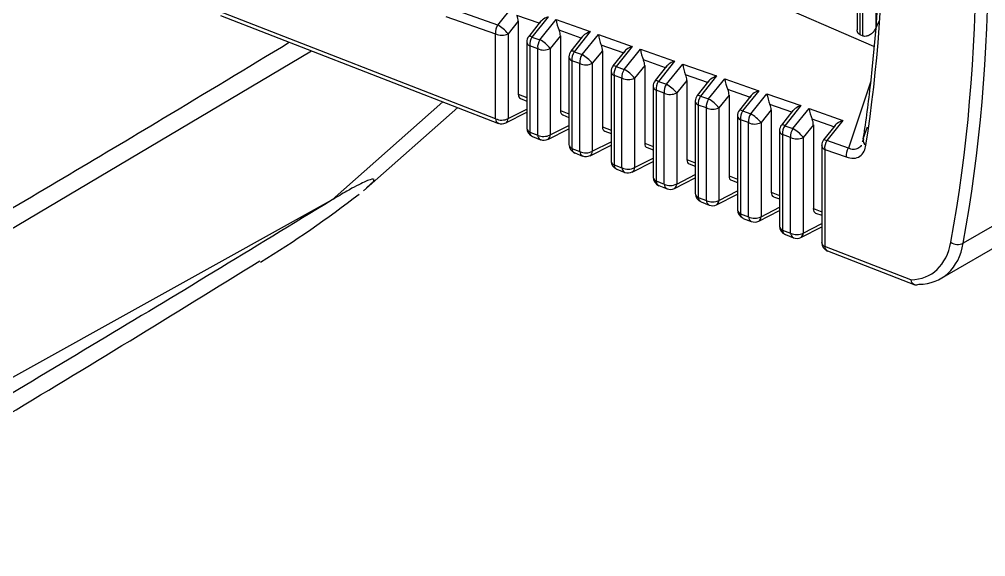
# Model space of a CAD drawing. Extents: x 2 to 136, y 1 to 99.
# Drawn here: x 102.617 to 103.675, y 80.135 to 80.724 of the extents above; entities that cross this region are included whole.
import ezdxf

# ---------------------------------------------------------------- set-up
doc = ezdxf.new("R2010")
doc.units = 0
doc.header["$MEASUREMENT"] = 0
doc.layers.add('OBJECT', color=7, linetype='CONTINUOUS')

msp = doc.modelspace()

# ---------------------------------------------------------------- linework, layer by layer
at = {"layer": 'OBJECT'}
for p, q in [((103.5346, 81.152), (103.5346, 80.7121)), ((103.5376, 81.1468), (103.5376, 80.7069)), ((103.5409, 80.7054), (103.5409, 81.1375)), ((103.2368, 80.8316), (103.5525, 80.6942)), ((103.555, 80.7435), (103.555, 80.7138)), ((103.1386, 80.6148), (102.8343, 80.7328)), ((103.141, 80.7174), (103.0865, 80.7365)), ((103.141, 80.7174), (103.1589, 80.7395)), ((102.8374, 80.7277), (103.1417, 80.6097)), ((103.0841, 80.7268), (103.1386, 80.7077)), ((103.1634, 80.7217), (103.1523, 80.7079)), ((103.1863, 80.7193), (103.1621, 80.7278)), ((103.1634, 80.7217), (103.1634, 80.6417)), ((103.1961, 80.7264), (103.1785, 80.7042)), ((103.1872, 80.7012), (103.205, 80.7233)), ((103.205, 80.7233), (103.2422, 80.7102)), ((103.1875, 80.7208), (103.175, 80.705)), ((103.2324, 80.7031), (103.2082, 80.7116)), ((103.1386, 80.6148), (103.1386, 80.7077)), ((103.1523, 80.7079), (103.1523, 80.615)), ((103.1785, 80.7042), (103.1872, 80.7012)), ((103.2096, 80.7055), (103.1985, 80.6917)), ((103.2096, 80.7055), (103.2096, 80.6238)), ((103.2336, 80.7046), (103.2211, 80.6888)), ((103.2422, 80.7102), (103.2247, 80.688)), ((103.2334, 80.685), (103.2512, 80.7071)), ((103.2512, 80.7071), (103.2883, 80.694)), ((103.5376, 80.7069), (103.5409, 80.7054)), ((103.1728, 80.6988), (103.1728, 80.6045)), ((103.1848, 80.6915), (103.1761, 80.6945)), ((103.1761, 80.6945), (103.1761, 80.6002)), ((103.1848, 80.5969), (103.1848, 80.6915)), ((103.1985, 80.6917), (103.1985, 80.597)), ((103.2785, 80.6869), (103.2544, 80.6954)), ((103.2883, 80.694), (103.2708, 80.6719)), ((103.2795, 80.6688), (103.2974, 80.6908)), ((103.2974, 80.6908), (103.3345, 80.6778)), ((102.3257, 80.3264), (102.937, 80.6891)), ((103.219, 80.6826), (103.219, 80.5866)), ((103.2247, 80.688), (103.2334, 80.685)), ((103.2558, 80.6892), (103.2446, 80.6755)), ((103.2558, 80.6892), (103.2558, 80.6059)), ((103.2798, 80.6885), (103.2672, 80.6726)), ((103.3247, 80.6707), (103.3006, 80.6792)), ((103.2309, 80.6753), (103.2223, 80.6783)), ((103.2223, 80.6783), (103.2223, 80.5823)), ((103.2309, 80.579), (103.2309, 80.6753)), ((103.2446, 80.6755), (103.2446, 80.5791)), ((103.2708, 80.6719), (103.2795, 80.6688)), ((103.302, 80.673), (103.2908, 80.6593)), ((103.302, 80.673), (103.302, 80.588)), ((103.3259, 80.6723), (103.3134, 80.6565)), ((103.3345, 80.6778), (103.3169, 80.6557)), ((103.3257, 80.6526), (103.3436, 80.6746)), ((103.3436, 80.6746), (103.3806, 80.6616)), ((103.2651, 80.6664), (103.2651, 80.5687)), ((103.2771, 80.6591), (103.2684, 80.6622)), ((103.2684, 80.6622), (103.2684, 80.5644)), ((103.2771, 80.5611), (103.2771, 80.6591)), ((103.2908, 80.6593), (103.2908, 80.5612)), ((103.3708, 80.6545), (103.3468, 80.663)), ((103.3806, 80.6616), (103.3631, 80.6395)), ((103.3719, 80.6364), (103.3897, 80.6584)), ((103.3897, 80.6584), (103.4268, 80.6454)), ((103.3112, 80.6502), (103.3112, 80.5508)), ((103.3169, 80.6557), (103.3257, 80.6526)), ((103.3482, 80.6568), (103.337, 80.6431)), ((103.3482, 80.6568), (103.3482, 80.5701)), ((103.372, 80.6561), (103.3595, 80.6403)), ((103.5496, 80.6559), (103.525, 80.5826)), ((103.1634, 80.6417), (103.1728, 80.6381)), ((103.166, 80.6369), (103.1728, 80.6342)), ((103.3233, 80.6429), (103.3145, 80.646)), ((103.3145, 80.646), (103.3145, 80.5466)), ((103.3233, 80.5432), (103.3233, 80.6429)), ((103.337, 80.6431), (103.337, 80.5433)), ((103.3631, 80.6395), (103.3719, 80.6364)), ((103.3943, 80.6406), (103.3832, 80.6268)), ((103.4169, 80.6383), (103.393, 80.6468)), ((103.3943, 80.6406), (103.3943, 80.5522)), ((103.4182, 80.6399), (103.4057, 80.6241)), ((103.4268, 80.6454), (103.4092, 80.6233)), ((103.4181, 80.6202), (103.4359, 80.6422)), ((103.4359, 80.6422), (103.4729, 80.6292)), ((103.0809, 80.6333), (102.9597, 80.526)), ((102.9939, 80.5359), (103.0972, 80.627)), ((103.3574, 80.6341), (103.3574, 80.533)), ((103.3695, 80.6267), (103.3607, 80.6298)), ((103.3607, 80.6298), (103.3607, 80.5287)), ((103.3695, 80.5253), (103.3695, 80.6267)), ((103.3832, 80.6268), (103.3832, 80.5254)), ((103.4631, 80.6221), (103.4391, 80.6305)), ((103.4729, 80.6292), (103.4553, 80.6071)), ((103.1498, 80.6102), (103.1728, 80.6218)), ((103.1523, 80.615), (103.1728, 80.6254)), ((103.2096, 80.6238), (103.219, 80.6202)), ((103.2122, 80.619), (103.219, 80.6163)), ((103.4035, 80.6179), (103.4035, 80.5151)), ((103.4092, 80.6233), (103.4181, 80.6202)), ((103.4405, 80.6244), (103.4294, 80.6106)), ((103.4405, 80.6244), (103.4405, 80.5343)), ((103.4643, 80.6237), (103.4518, 80.6079)), ((103.4642, 80.604), (103.4821, 80.626)), ((103.4821, 80.626), (103.519, 80.613)), ((103.1985, 80.597), (103.219, 80.6075)), ((103.2558, 80.6059), (103.2651, 80.6023)), ((103.4157, 80.6105), (103.4068, 80.6136)), ((103.4068, 80.6136), (103.4068, 80.5108)), ((103.4157, 80.5073), (103.4157, 80.6105)), ((103.4294, 80.6106), (103.4294, 80.5075)), ((103.4553, 80.6071), (103.4642, 80.604)), ((103.4867, 80.6082), (103.4755, 80.5944)), ((103.5092, 80.6059), (103.4853, 80.6143)), ((103.4867, 80.6082), (103.4867, 80.5164)), ((103.5104, 80.6075), (103.4979, 80.5917)), ((103.519, 80.613), (103.5015, 80.5909)), ((103.5414, 80.5927), (103.5458, 80.6058)), ((103.1761, 80.6002), (103.1848, 80.5969)), ((103.1792, 80.5952), (103.1878, 80.5918)), ((103.196, 80.5922), (103.219, 80.6039)), ((103.2584, 80.6011), (103.2651, 80.5985)), ((103.4496, 80.6017), (103.4496, 80.4972)), ((103.4618, 80.5943), (103.4529, 80.5974)), ((103.4529, 80.5974), (103.4529, 80.4929)), ((103.4755, 80.5944), (103.4755, 80.4896)), ((103.2422, 80.5743), (103.2651, 80.586)), ((103.2446, 80.5791), (103.2651, 80.5895)), ((103.302, 80.588), (103.3112, 80.5844)), ((103.4618, 80.4894), (103.4618, 80.5943)), ((103.4958, 80.5855), (103.4958, 80.4793)), ((103.525, 80.5826), (103.5015, 80.5909)), ((103.5408, 80.591), (103.5403, 80.5895)), ((103.541, 80.5919), (103.5405, 80.5894)), ((103.2223, 80.5823), (103.2309, 80.579)), ((103.2253, 80.5773), (103.234, 80.5739)), ((103.3045, 80.5832), (103.3112, 80.5806)), ((103.4991, 80.5812), (103.4991, 80.475)), ((103.4991, 80.5812), (103.5226, 80.5729)), ((103.2684, 80.5644), (103.2771, 80.5611)), ((103.2883, 80.5564), (103.3112, 80.5681)), ((103.2908, 80.5612), (103.3112, 80.5716)), ((103.3482, 80.5701), (103.3574, 80.5665)), ((103.3507, 80.5653), (103.3574, 80.5627)), ((103.2715, 80.5594), (103.2802, 80.556)), ((103.337, 80.5433), (103.3574, 80.5537)), ((103.3943, 80.5522), (103.4035, 80.5486)), ((103.3145, 80.5466), (103.3233, 80.5432)), ((103.3176, 80.5415), (103.3264, 80.5381)), ((103.3345, 80.5385), (103.3574, 80.5501)), ((103.3969, 80.5474), (103.4035, 80.5448)), ((103.3807, 80.5206), (103.4035, 80.5322)), ((103.3832, 80.5254), (103.4035, 80.5357)), ((103.4405, 80.5343), (103.4496, 80.5307)), ((102.9597, 80.526), (102.3393, 80.1816)), ((103.3607, 80.5287), (103.3695, 80.5253)), ((103.3637, 80.5236), (103.3725, 80.5202)), ((103.4431, 80.5294), (103.4496, 80.5269)), ((103.7361, 80.5276), (103.6509, 80.4784)), ((103.4068, 80.5108), (103.4157, 80.5073)), ((103.4269, 80.5027), (103.4496, 80.5143)), ((103.4294, 80.5075), (103.4496, 80.5178)), ((103.4867, 80.5164), (103.4958, 80.5129)), ((103.4892, 80.5115), (103.4958, 80.509)), ((103.4099, 80.5057), (103.4187, 80.5023)), ((103.4755, 80.4896), (103.4958, 80.4999)), ((103.4529, 80.4929), (103.4618, 80.4894)), ((103.473, 80.4848), (103.4958, 80.4964)), ((103.6263, 80.4397), (103.713, 80.4898)), ((103.456, 80.4879), (103.4649, 80.4844)), ((103.5936, 80.4383), (103.4991, 80.475)), ((103.5021, 80.47), (103.5977, 80.4329)), ((103.6021, 80.4333), (103.6023, 80.4335))]:
    msp.add_line(p, q, dxfattribs=at)
at = {"layer": 'OBJECT', "flags": 128}
for points in [[(103.1785, 80.7042), (103.1774, 80.7048), (103.1764, 80.7051), (103.1757, 80.7053), (103.1752, 80.7052), (103.175, 80.705)], [(103.2247, 80.688), (103.2235, 80.6886), (103.2226, 80.6889), (103.2218, 80.6891), (103.2213, 80.689), (103.2211, 80.6888)], [(103.2708, 80.6719), (103.2697, 80.6724), (103.2687, 80.6727), (103.2679, 80.6729), (103.2674, 80.6728), (103.2672, 80.6726)], [(103.3169, 80.6557), (103.3158, 80.6562), (103.3148, 80.6565), (103.3141, 80.6567), (103.3136, 80.6566), (103.3134, 80.6565)], [(103.3631, 80.6395), (103.3619, 80.64), (103.361, 80.6403), (103.3602, 80.6405), (103.3597, 80.6404), (103.3595, 80.6403)], [(103.4092, 80.6233), (103.4081, 80.6238), (103.4071, 80.6242), (103.4063, 80.6243), (103.4058, 80.6242), (103.4057, 80.6241)], [(103.4553, 80.6071), (103.4542, 80.6076), (103.4532, 80.608), (103.4525, 80.6081), (103.452, 80.608), (103.4518, 80.6079)], [(103.4979, 80.5917), (103.4981, 80.5918), (103.4986, 80.5919), (103.4994, 80.5918), (103.5003, 80.5914), (103.5015, 80.5909)]]:
    msp.add_lwpolyline(points, dxfattribs=at)
at = {"layer": 'OBJECT'}
for centre, radius, start, end in [((103.1534, 80.7092), 0.0149, 146.4441, 185.6905), ((103.1217, 80.6831), 0.0394, 39.0368, 60.6547), ((103.1453, 80.7217), 0.0155, 244.5111, 296.9454), ((103.1828, 80.6988), 0.01, 141.6473, 180), ((103.1909, 80.696), 0.0149, 146.4466, 185.687), ((103.1996, 80.693), 0.0149, 146.4418, 185.6891), ((103.1679, 80.6669), 0.0394, 39.0364, 60.6551), ((103.1778, 80.6993), 0.00502, 184.958, 250.352), ((103.1914, 80.7055), 0.0155, 244.511, 296.9449), ((103.229, 80.6826), 0.01, 141.6473, 180), ((103.224, 80.6831), 0.00502, 184.9403, 250.3697), ((103.2371, 80.6798), 0.0149, 146.4451, 185.6885), ((103.2458, 80.6768), 0.0149, 146.4441, 185.6905), ((103.214, 80.6507), 0.0394, 39.0384, 60.654), ((103.2376, 80.6893), 0.0155, 244.511, 296.9459), ((103.2751, 80.6664), 0.01, 141.6473, 180), ((103.2832, 80.6636), 0.0149, 146.4403, 185.6933), ((103.2919, 80.6606), 0.0149, 146.4425, 185.6884), ((103.2602, 80.6345), 0.0394, 39.0366, 60.6549), ((103.2701, 80.6669), 0.00501, 184.9377, 250.3723), ((103.2838, 80.6731), 0.0155, 244.511, 296.9449), ((103.3212, 80.6502), 0.01, 141.6473, 180), ((103.3162, 80.6507), 0.00501, 184.9374, 250.3707), ((103.3293, 80.6474), 0.0149, 146.4436, 185.6873), ((103.3381, 80.6444), 0.0149, 146.4444, 185.6892), ((103.3064, 80.6182), 0.0394, 39.039, 60.6525), ((103.33, 80.6569), 0.0155, 244.5119, 296.9451), ((103.3674, 80.6341), 0.01, 141.6473, 180), ((103.3755, 80.6312), 0.0149, 146.4471, 185.6865), ((103.3624, 80.6345), 0.00502, 184.958, 250.352), ((103.3843, 80.6281), 0.0149, 146.4425, 185.6894), ((103.3761, 80.6407), 0.0155, 244.5099, 296.9455), ((103.3526, 80.602), 0.0394, 39.0372, 60.6542), ((103.4135, 80.6179), 0.01, 141.6473, 180), ((103.4085, 80.6183), 0.00502, 184.9403, 250.3697), ((103.4216, 80.615), 0.0149, 146.444, 185.6895), ((103.4305, 80.6119), 0.0149, 146.4451, 185.6885), ((103.3988, 80.5858), 0.0394, 39.0401, 60.6514), ((103.1453, 80.6288), 0.0155, 244.5111, 296.9454), ((103.1443, 80.6148), 0.00568, 180.1492, 242.6743), ((103.1453, 80.6191), 0.01, 248.8055, 296.9342), ((103.1469, 80.6147), 0.00535, 302.3692, 2.97), ((103.4223, 80.6245), 0.0155, 244.5122, 296.9448), ((103.4596, 80.6017), 0.01, 141.6473, 180), ((103.4677, 80.5989), 0.0149, 146.4425, 185.6884), ((103.1828, 80.6045), 0.01, 180, 248.8055), ((103.178, 80.6051), 0.00517, 186.0146, 249.2954), ((103.1818, 80.6002), 0.00568, 180.1463, 242.6795), ((103.1914, 80.6109), 0.0155, 244.511, 296.9449), ((103.1904, 80.5969), 0.00568, 180.1463, 242.6795), ((103.1931, 80.5968), 0.00535, 302.385, 2.9575), ((103.4546, 80.6021), 0.00501, 184.9374, 250.3707), ((103.4766, 80.5957), 0.0149, 146.4427, 185.6893), ((103.4685, 80.6082), 0.0155, 244.5099, 296.946), ((103.4449, 80.5696), 0.0394, 39.0388, 60.6535), ((103.1915, 80.6012), 0.01, 248.8055, 296.9342), ((103.229, 80.5866), 0.01, 180, 248.8055), ((103.2241, 80.5872), 0.00516, 185.9995, 249.3105), ((103.5058, 80.5855), 0.01, 141.6473, 180), ((103.5009, 80.586), 0.00517, 186.0162, 249.2938), ((103.5139, 80.5827), 0.0149, 146.4436, 185.6873), ((103.547, 80.591), 0.0058, 162.8984, 242.8241), ((103.2279, 80.5823), 0.00568, 180.1494, 242.6765), ((103.2376, 80.593), 0.0155, 244.511, 296.9459), ((103.2366, 80.579), 0.00568, 180.1492, 242.6743), ((103.2376, 80.5833), 0.01, 248.8055, 296.9342), ((103.2393, 80.5789), 0.00535, 302.3868, 2.9557), ((103.5374, 80.5744), 0.0149, 146.4427, 185.6893), ((103.2751, 80.5687), 0.01, 180, 248.8055), ((103.2702, 80.5693), 0.00516, 185.9995, 249.3105), ((103.2741, 80.5645), 0.00568, 180.1494, 242.6765), ((103.2838, 80.5751), 0.0155, 244.511, 296.9449), ((103.2828, 80.5611), 0.00568, 180.1478, 242.678), ((103.2838, 80.5654), 0.01, 248.8055, 296.9342), ((103.2855, 80.561), 0.00535, 302.3863, 2.9576), ((103.3212, 80.5508), 0.01, 180, 248.8055), ((103.3164, 80.5514), 0.00516, 185.9978, 249.3103), ((103.3202, 80.5466), 0.00568, 180.1463, 242.6795), ((103.33, 80.5572), 0.0155, 244.5119, 296.9451), ((103.329, 80.5432), 0.00568, 180.1463, 242.6795), ((103.3316, 80.5431), 0.00535, 302.3868, 2.9557), ((102.2711, 81.4576), 1.1712, 301.3846, 307.8126), ((103.33, 80.5474), 0.01, 248.8055, 296.9342), ((103.3674, 80.533), 0.01, 180, 248.8055), ((103.3625, 80.5335), 0.00517, 186.0162, 249.2938), ((103.3663, 80.5287), 0.00568, 180.1463, 242.6795), ((103.3761, 80.5392), 0.0155, 244.5099, 296.9455), ((103.3752, 80.5253), 0.00568, 180.1521, 242.6714), ((103.3762, 80.5295), 0.01, 248.8055, 296.9342), ((103.3778, 80.5251), 0.00535, 302.3837, 2.9555), ((103.4135, 80.5151), 0.01, 180, 248.8055), ((103.4086, 80.5156), 0.00516, 185.9995, 249.3105), ((103.4125, 80.5108), 0.00568, 180.1494, 242.6765), ((103.4223, 80.5213), 0.0155, 244.5122, 296.9448), ((103.4213, 80.5074), 0.00568, 180.1463, 242.6795), ((103.4223, 80.5116), 0.01, 248.8055, 296.9342), ((103.424, 80.5072), 0.00535, 302.385, 2.9575), ((103.4596, 80.4972), 0.01, 180, 248.8055), ((103.4548, 80.4977), 0.00516, 185.9992, 249.3089), ((103.4586, 80.4929), 0.00568, 180.1547, 242.6734), ((103.4685, 80.5034), 0.0155, 244.5099, 296.946), ((103.4675, 80.4895), 0.00568, 180.1492, 242.6743), ((103.4702, 80.4893), 0.00535, 302.37, 2.9678), ((103.4685, 80.4937), 0.01, 248.8055, 296.9342), ((103.5058, 80.4793), 0.01, 180, 248.8055), ((103.5009, 80.4798), 0.00517, 186.0162, 249.2938), ((103.6451, 80.4906), 0.0135, 234.4405, 295.5135), ((103.5046, 80.4749), 0.00554, 179.2502, 243.5756)]:
    msp.add_arc(centre, radius, start, end, dxfattribs=at)
for centre, major_axis, ratio, start_param, end_param in [((101.9972, 81.6621), (-1.2131, 1.885), 0.606975, 3.716007, 4.079515), ((102.0038, 81.6664), (-1.2181, 1.8937), 0.606848, 3.71615, 4.079658), ((101.9479, 81.6876), (-1.1759, 1.8255), 0.606958, 3.742743, 4.051772), ((103.156, 80.7252), (-0.00441, 0.00973), 0.616481, 4.078004, 4.695736), ((103.2004, 80.721), (0.014, 0.0041), 0.443879, 1.75013, 2.804542), ((103.2093, 80.7179), (-0.0033, 0.0116), 0.259069, 1.012856, 2.067267), ((103.523, 80.7283), (0.0302, 0.0522), 0.581784, 4.770172, 4.942478), ((103.2022, 80.709), (-0.00441, 0.00973), 0.616481, 4.078004, 4.695736), ((103.2465, 80.7048), (0.014, 0.0041), 0.443879, 1.75013, 2.804542), ((103.2555, 80.7016), (-0.0033, 0.0116), 0.259069, 1.012856, 2.067267), ((103.2484, 80.6928), (-0.00441, 0.00973), 0.616481, 4.078004, 4.695736), ((103.2926, 80.6886), (0.014, 0.0041), 0.443879, 1.75013, 2.804542), ((103.3017, 80.6854), (-0.0033, 0.0116), 0.259069, 1.012856, 2.067267), ((103.2945, 80.6766), (-0.00441, 0.00973), 0.616481, 4.078004, 4.695736), ((103.3388, 80.6724), (0.014, 0.0041), 0.443879, 1.75013, 2.804542), ((103.3479, 80.6692), (-0.0033, 0.0116), 0.259069, 1.012856, 2.067267), ((103.3407, 80.6604), (-0.00441, 0.00973), 0.616481, 4.078004, 4.695736), ((103.3849, 80.6562), (0.014, 0.0041), 0.443879, 1.75013, 2.804542), ((103.394, 80.653), (-0.0033, 0.0116), 0.259069, 1.012856, 2.067267), ((103.1706, 80.6458), (0.00507, 0.00872), 0.578158, 2.358857, 3.232629), ((103.3869, 80.6442), (-0.00441, 0.00973), 0.616481, 4.078004, 4.695736), ((103.431, 80.64), (0.014, 0.0041), 0.443879, 1.75013, 2.804542), ((103.4402, 80.6368), (-0.0033, 0.0116), 0.259069, 1.012856, 2.067267), ((103.4331, 80.628), (-0.00441, 0.00973), 0.616481, 4.078004, 4.695736), ((103.4772, 80.6238), (0.014, 0.0041), 0.443879, 1.75013, 2.804542), ((103.2168, 80.6279), (0.00507, 0.00872), 0.578158, 2.358857, 3.232629), ((103.4864, 80.6206), (-0.0033, 0.0116), 0.259069, 1.012856, 2.067267), ((103.2629, 80.61), (0.00507, 0.00872), 0.578158, 2.358857, 3.232629), ((103.4792, 80.6118), (-0.00441, 0.00973), 0.616481, 4.078004, 4.695736), ((103.5233, 80.6076), (0.014, 0.0041), 0.443879, 1.75013, 2.804542), ((103.3091, 80.5921), (0.00507, 0.00872), 0.578158, 2.358857, 3.232629), ((103.3553, 80.5742), (0.00507, 0.00872), 0.578158, 2.358857, 3.232629), ((103.4015, 80.5563), (0.00507, 0.00872), 0.578158, 2.358857, 3.232629), ((103.4477, 80.5384), (0.00507, 0.00872), 0.578158, 2.358857, 3.232629), ((103.4938, 80.5205), (0.00507, 0.00872), 0.578158, 2.358857, 3.232629), ((103.5567, 80.5377), (-0.0596, 0.0926), 0.606975, 2.794473, 3.716007), ((103.5634, 80.542), (-0.0646, 0.1012), 0.604584, 2.782059, 3.71868)]:
    msp.add_ellipse(centre, major_axis=major_axis, ratio=ratio, start_param=start_param, end_param=end_param, dxfattribs=at)
for points, knots in [([(103.5414, 80.5927), (103.5422, 80.5977), (103.5459, 80.6227), (103.5564, 80.7074), (103.5609, 80.796), (103.5605, 80.887), (103.5585, 80.9789), (103.5487, 81.0688), (103.5414, 81.1357)], [0, 0, 0, 0, 0.029968, 0.149857, 0.5, 0.529968, 0.649857, 1, 1, 1, 1]), ([(103.5376, 80.7069), (103.537, 80.7072), (103.5358, 80.708), (103.5348, 80.7098), (103.5347, 80.7114), (103.5347, 80.7121)], [0, 0, 0, 0, 0.338304, 0.676578, 1, 1, 1, 1]), ([(103.555, 80.7138), (103.5538, 80.7119), (103.5518, 80.7088), (103.5479, 80.706), (103.5446, 80.7049), (103.5423, 80.7049), (103.5413, 80.7053), (103.5409, 80.7054)], [0, 0, 0, 0, 0.345934, 0.577476, 0.767312, 0.927998, 1, 1, 1, 1]), ([(102.3333, 80.356), (102.4071, 80.3988), (102.5547, 80.4845), (102.7478, 80.5988), (102.8667, 80.6707), (102.9127, 80.6985)], [0, 0, 0, 0, 0.380247, 0.760471, 1, 1, 1, 1]), ([(103.5226, 80.5729), (103.5254, 80.5722), (103.5311, 80.5708), (103.538, 80.5732), (103.5426, 80.5785), (103.5438, 80.5835), (103.5443, 80.5859)], [0, 0, 0, 0, 0.2618794, 0.5244054, 0.7764165, 1, 1, 1, 1]), ([(103.539, 80.5859), (103.539, 80.5858), (103.5383, 80.5839), (103.5354, 80.5819), (103.5306, 80.5805), (103.5269, 80.5819), (103.525, 80.5826)], [0, 0, 0, 0, 0.018523, 0.33801, 0.658004, 1, 1, 1, 1]), ([(102.9972, 80.5392), (102.9991, 80.5408), (103.006, 80.5465), (103.0063, 80.5496), (102.9971, 80.547), (102.9794, 80.5378), (102.9652, 80.5293), (102.9597, 80.526)], [0, 0, 0, 0, 0.100168, 0.350187, 0.610611, 0.848816, 1, 1, 1, 1]), ([(102.9597, 80.526), (102.9163, 80.4995), (102.8311, 80.4474), (102.7028, 80.37), (102.5752, 80.2939), (102.4505, 80.2203), (102.369, 80.1731), (102.3301, 80.1505)], [0, 0, 0, 0, 0.206023, 0.404822, 0.608638, 0.812834, 1, 1, 1, 1]), ([(102.3384, 80.1352), (102.4244, 80.1849), (102.6066, 80.2903), (102.7857, 80.4007), (102.8804, 80.4591)], [0, 0, 0, 0, 0.47183, 1, 1, 1, 1]), ([(103.6021, 80.4333), (103.6013, 80.433), (103.5997, 80.4324), (103.5974, 80.4328), (103.5954, 80.4343), (103.5942, 80.4363), (103.5938, 80.4378), (103.5936, 80.4383), (103.5936, 80.4383)], [0, 0, 0, 0, 0.2192768, 0.4385033, 0.6592408, 0.8829816, 0.9858182, 1, 1, 1, 1])]:
    msp.add_open_spline(points, degree=3, knots=knots, dxfattribs=at)

doc.saveas('drawing.dxf')
